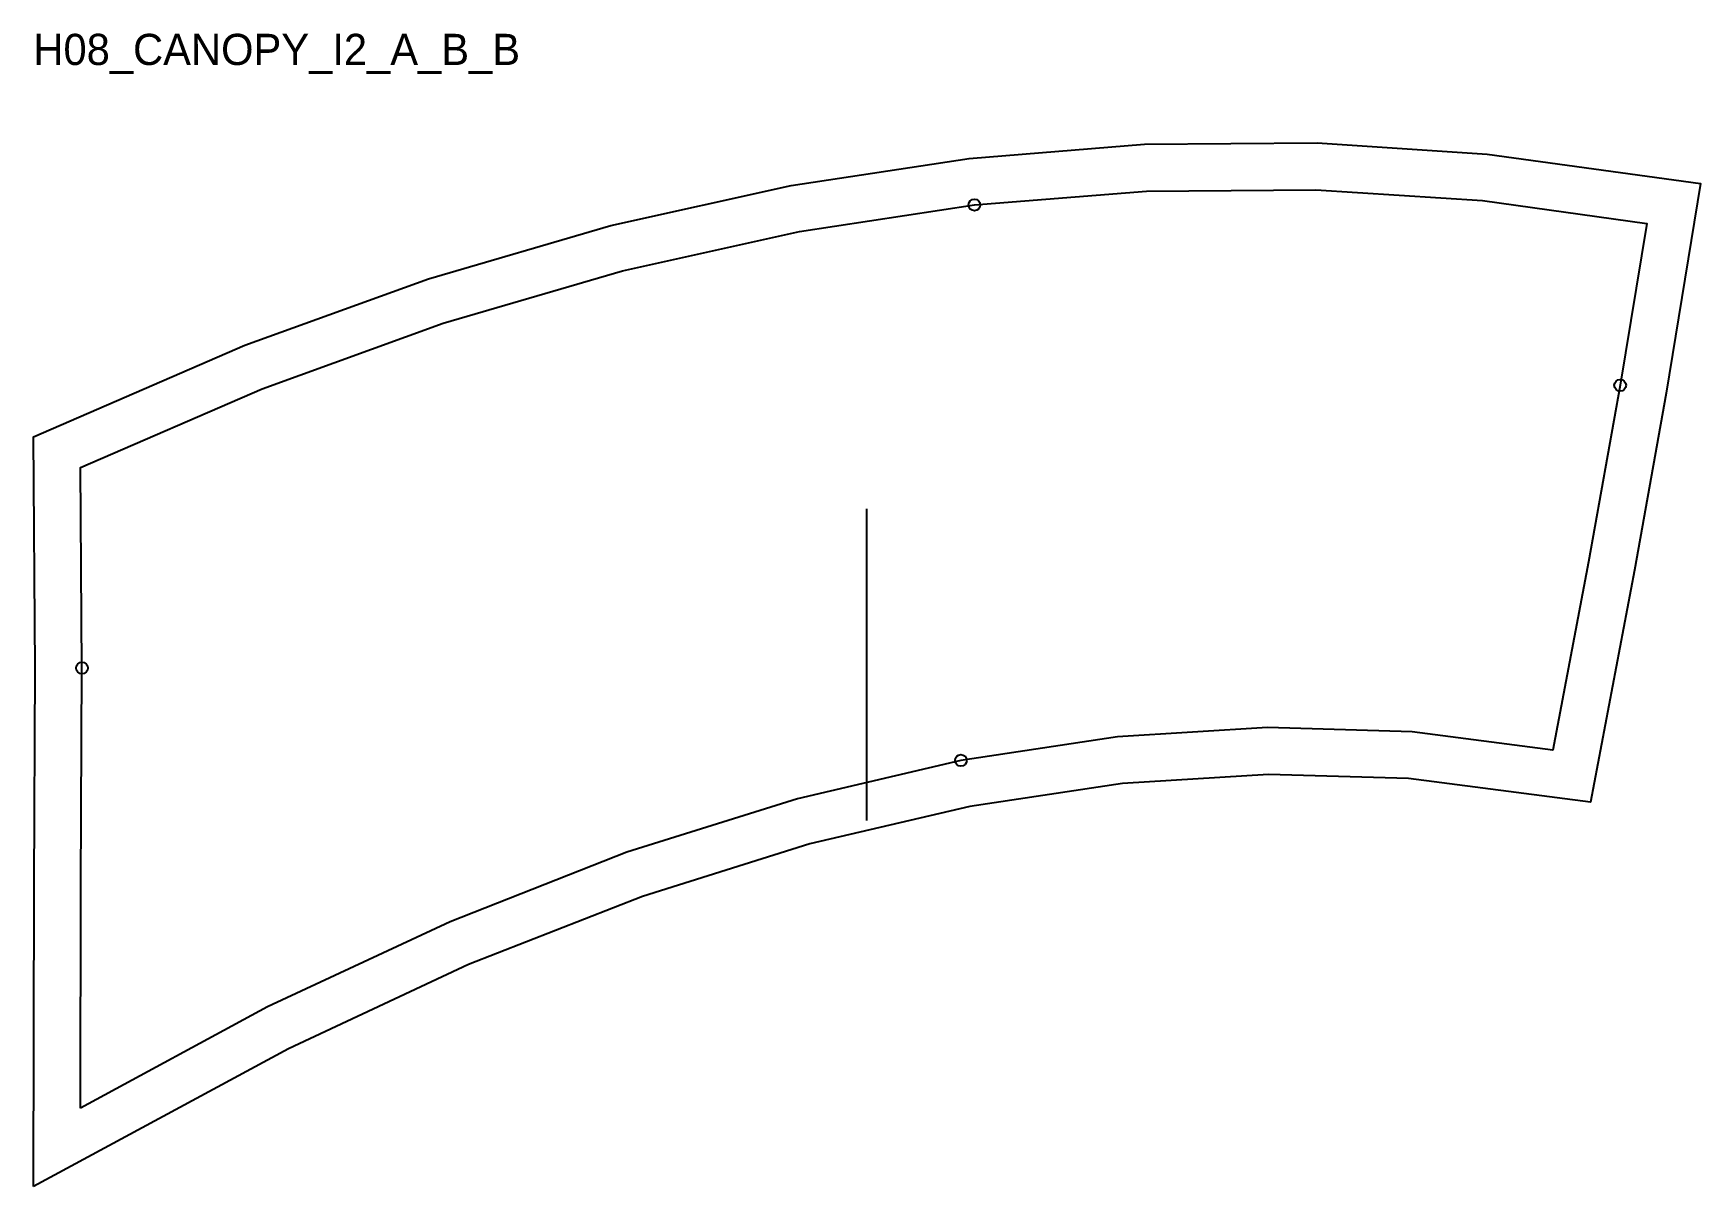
# Model space of a CAD drawing. Header units: millimetres. Extents: x -12 to 416, y -20 to 276.
import ezdxf

# ---------------------------------------------------------------- set-up
doc = ezdxf.new("R2010")
doc.units = ezdxf.units.MM
for name, color, linetype in [('CUT', 1, 'Continuous'), ('GRAIN', 3, 'Continuous'), ('ID', 7, 'Continuous'), ('NOTCH', 2, 'Continuous'), ('SEAM', 5, 'Continuous')]:
    doc.layers.add(name, color=color, linetype=linetype)

msp = doc.modelspace()

# ---------------------------------------------------------------- linework, layer by layer
at = {"layer": 'CUT'}
msp.add_lwpolyline([(-12.05, -20.16), (-11.86, 57.26), (-11.59, 112.92), (-12.06, 172.3), (42.2, 195.77), (89.31, 212.84), (136.07, 226.5), (182.33, 236.79), (227.99, 243.73), (273, 247.35), (317.32, 247.7), (360.94, 244.83), (415.7, 237.25), (406.87, 183.48), (398.76, 138.02), (387.41, 78.55), (340.75, 84.55), (304.79, 85.63), (267.35, 83.31), (228.17, 77.43), (187.13, 67.82), (144.22, 54.32), (99.58, 36.81), (53.41, 15.25), (-12.05, -20.16)], close=True, dxfattribs=at)
at = {"layer": 'GRAIN'}
msp.add_line((201.82, 73.77), (201.82, 153.77), dxfattribs=at)
at = {"layer": 'NOTCH'}
for centre in [(229.38, 231.8), (395.05, 185.5), (0.41, 112.94), (225.91, 89.23)]:
    msp.add_circle(centre, 1.5, dxfattribs=at)
at = {"layer": 'SEAM'}
msp.add_lwpolyline([(0, 0), (0.14, 57.21), (0.41, 112.94), (0, 164.44), (46.63, 184.61), (93.04, 201.42), (139.06, 214.87), (184.54, 224.99), (229.38, 231.8), (273.53, 235.36), (316.97, 235.7), (359.73, 232.88), (401.87, 227.05), (395.05, 185.5), (386.96, 140.2), (377.74, 91.89), (341.7, 96.53), (304.6, 97.64), (266.09, 95.25), (225.91, 89.23), (183.95, 79.4), (140.23, 65.64), (94.85, 47.84), (48.01, 25.97)], close=True, dxfattribs=at)

# ---------------------------------------------------------------- texts
at = {"layer": 'ID'}
msp.add_text('H08_CANOPY_I2_A_B_B', height=8, dxfattribs=at).set_placement((-12.06, 267.7))

doc.saveas('drawing.dxf')
